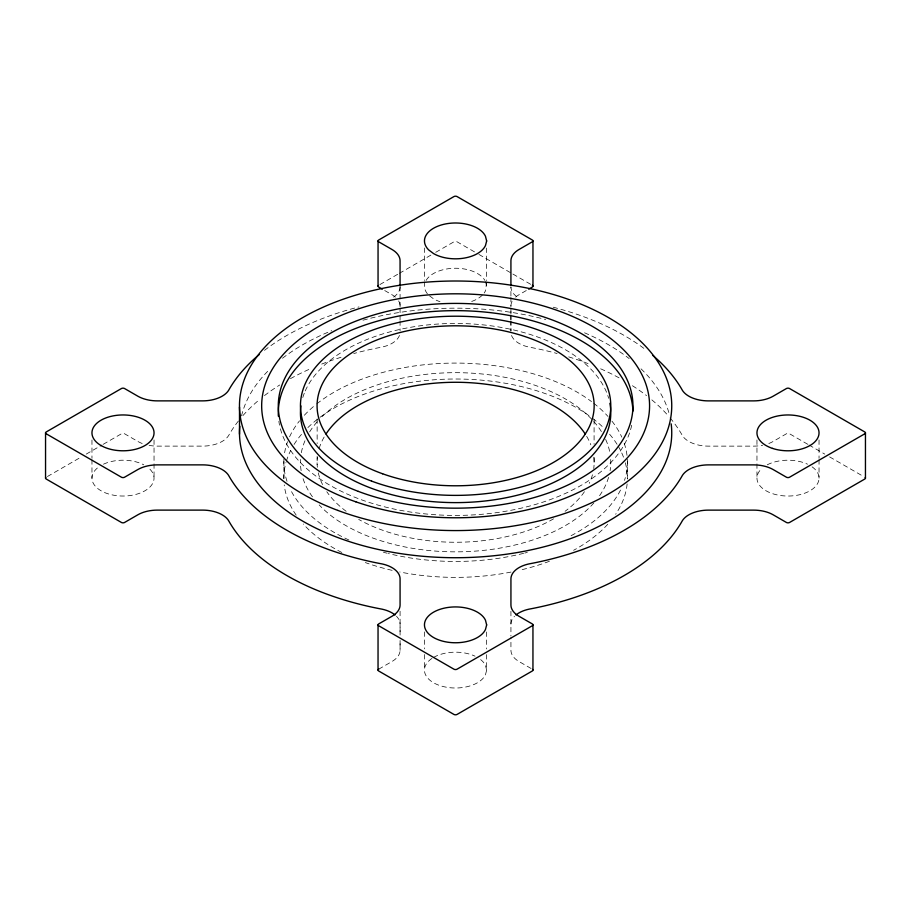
<?xml version="1.0" encoding="UTF-8"?>
<svg xmlns="http://www.w3.org/2000/svg" width="911" height="911" viewBox="0 0 911 911"><rect width="100%" height="100%" fill="white"/><g stroke="black" fill="none" stroke-linecap="round" stroke-linejoin="round"><path stroke-width="0.68" stroke-dasharray="4.55 3.42" d="M378.691 669.186L391.981 661.511A27.706 15.999 0 0 0 400.077 650.386L400.077 640.649M400.077 635.081L400.077 623.944A27.694 15.988 0 0 0 396.524 616.314M510.923 321.173L510.923 330.921L510.923 320.991M510.923 319.784L510.923 315.605M510.923 314.215L510.923 311.425M486.656 281.989L485.472 290.791A31.031 17.913 0 0 1 484.174 293.012M486.656 654.61L486.656 670.166L485.472 674.732A31.031 17.913 0 0 1 440.685 685.835A31.031 17.913 0 0 1 432.44 658.095M47.418 476.521L81.386 456.901M86.249 454.099L102.021 444.989M103.228 444.295L121.436 433.784A2.221 1.275 0 0 1 124.568 433.784L137.834 441.436A27.66 15.965 0 0 0 143.608 443.987M379.91 284.551L398.118 274.04M399.325 273.346L430.88 255.126M435.731 252.324L453.94 241.814A2.221 1.275 0 0 1 457.071 241.814L477.694 253.725M526.262 290.552L519.019 294.731A27.706 15.999 0 0 0 515.615 297.123M478.913 254.431L511.675 273.346M512.893 274.04L532.309 285.257M807.772 444.295L789.564 433.784A2.221 1.275 0 0 0 786.432 433.784L773.143 441.459A27.706 15.999 0 0 1 767.495 443.964M808.979 444.989L824.751 454.099M829.614 456.901L863.582 476.521M384.727 290.541L391.958 294.72A27.66 15.965 0 0 1 395.42 297.157M531.102 668.492L519.042 661.534A27.66 15.965 0 0 1 510.934 650.147L510.934 637.415M429.536 295.847L433.556 298.831A31.031 17.913 0 0 0 439.99 301.678M485.472 281.522L486.656 286.225M486.656 670.166L485.472 665.451A31.031 17.913 0 0 0 477.444 657.423M819.035 439.945L819.035 458.324M819.035 459.748L819.035 478.127M756.961 439.945L756.961 478.127M627.326 459.292L627.315 478.799M594.086 419.595L594.086 444.226M594.086 457.721L594.086 464.769M510.923 295.961L510.923 287.056A27.694 15.988 0 0 0 519.543 298.444M510.923 297.373L510.923 306.859M510.923 308.271L510.923 313.931M510.923 315.343L510.923 319.579M510.934 611.327L510.934 636.003M486.656 248.054L486.656 280.577M486.656 631.983L486.656 648.951M424.469 247.986L424.469 280.497M424.469 281.92L424.469 286.156A31.031 17.913 0 0 0 428.625 295.118M424.469 631.915L424.469 648.883M424.469 654.531L424.469 670.086M400.066 286.316L400.066 306.745M400.066 308.157L400.066 319.841M400.066 320.888L400.066 330.83M400.077 611.213L400.077 634.83M400.077 640.49L400.077 650.386M317.142 418.809L317.142 443.6M317.142 456.309L317.142 464.769M283.913 458.996L283.902 478.503M154.039 439.945L154.039 478.127M91.965 439.945L91.965 458.324M91.965 459.736L91.965 478.127M399.462 335.407A27.774 16.034 0 0 1 381.903 347.114A238.42 137.652 0 0 0 353.741 353.548M238.375 421.053A238.42 137.652 0 0 0 228.581 435.629A27.774 16.034 0 0 1 202.743 446.117L157.557 446.117A27.66 15.965 0 0 1 148.584 445.285M242.895 415.632A238.42 137.652 0 0 1 259.214 399.827M264.486 395.59A238.42 137.652 0 0 1 279.723 384.989M290.45 378.657A238.42 137.652 0 0 1 311.539 368.283M321.697 364.081A238.42 137.652 0 0 1 342.149 356.918M511.538 335.476A27.694 15.988 0 0 0 528.858 347.057A238.488 137.686 0 0 1 557.088 353.491M568.703 356.873A238.488 137.686 0 0 1 590.51 364.559M600.656 368.807A238.488 137.686 0 0 1 620.539 378.657M632.45 385.729A238.488 137.686 0 0 1 646.559 395.636M651.843 399.883A238.488 137.686 0 0 1 668.184 415.723M670.052 417.887A238.488 137.686 0 0 1 682.51 435.777A27.694 15.988 0 0 0 708.063 446.128L753.875 446.128A27.706 15.999 0 0 0 762.632 445.251M510.923 305.857A27.706 15.999 0 0 1 512.449 300.801M398.631 300.926A27.66 15.965 0 0 1 400.066 306.107M482.375 295.118A31.031 17.913 0 0 1 471.021 301.678M426.109 280.406A31.031 17.913 0 0 1 455.5 268.244A31.031 17.913 0 0 1 484.891 280.406M510.934 624.046A27.774 16.034 0 0 1 514.499 616.326M433.556 657.423A31.031 17.913 0 0 1 475.03 656.171M149.882 469.165A31.031 17.913 0 0 1 141.672 492.43A31.031 17.913 0 0 1 100.677 490.562A31.031 17.913 0 0 1 98.889 466.842M103.467 464.2A31.031 17.913 0 0 1 143.779 464.815M812.111 466.842A31.031 17.913 0 0 1 810.323 490.573A31.031 17.913 0 0 1 769.328 492.43A31.031 17.913 0 0 1 761.118 469.165M767.221 464.815A31.031 17.913 0 0 1 807.533 464.2M627.121 483.946A171.792 99.185 0 0 1 615.642 514.26M607.739 524.269A171.792 99.185 0 0 1 573.588 550.29M549.39 561.29A171.792 99.185 0 0 1 519.874 570.172M511.014 572.074A171.792 99.185 0 0 1 399.724 571.971M392.14 570.354A171.792 99.185 0 0 1 365.311 562.565M341.819 552.487A171.792 99.185 0 0 1 303.249 524.007M296.189 515.136A171.792 99.185 0 0 1 284.221 484.891M283.822 478.662A171.792 99.185 0 0 1 285.986 462.526M286.339 461.296A171.792 99.185 0 0 1 290.723 450.376M294.071 444.454A171.792 99.185 0 0 1 301.86 433.955M307.884 427.578A171.792 99.185 0 0 1 317.859 418.935M320.034 417.284A171.792 99.185 0 0 1 591.512 417.523M592.605 418.343A171.792 99.185 0 0 1 603.617 427.828M609.607 434.228A171.792 99.185 0 0 1 617.339 444.739M618.057 445.912A171.792 99.185 0 0 1 624.206 459.144M625.333 462.822A171.792 99.185 0 0 1 627.406 478.958M264.486 350.348A238.42 137.652 0 0 1 358.991 306.916M553.136 307.201A238.488 137.686 0 0 1 646.559 350.382M400.066 286.954A27.774 16.034 0 0 1 391.354 298.478M241.506 415.951A216.123 124.773 0 0 1 269.975 369.046M282.512 358.239A216.123 124.773 0 0 1 331.741 330.693M363.011 320.205A216.123 124.773 0 0 1 545.678 319.51M584.555 332.8A216.123 124.773 0 0 1 629.182 358.592M641.037 368.841A216.123 124.773 0 0 1 669.437 414.778M627.406 461.786A171.792 99.185 0 0 1 624.513 480.382M620.516 490.072A171.792 99.185 0 0 1 570.184 536.169M527.298 552.396A171.792 99.185 0 0 1 524.838 553.034M523.609 553.341A171.792 99.185 0 0 1 388.393 553.535M387.152 553.228A171.792 99.185 0 0 1 383.463 552.271M348.913 539.995A171.792 99.185 0 0 1 290.575 489.788M287.022 481.315A171.792 99.185 0 0 1 283.833 461.49M284.608 452.778A171.792 99.185 0 0 1 287.557 441.698M289.561 436.847A171.792 99.185 0 0 1 299.525 420.836M304.342 415.268A171.792 99.185 0 0 1 315.73 404.689M316.789 403.846A171.792 99.185 0 0 1 591.512 401.592M593.687 403.243A171.792 99.185 0 0 1 607.979 416.441M611.919 421.11A171.792 99.185 0 0 1 621.803 437.143M624.206 443.213A171.792 99.185 0 0 1 627.019 455.557M610.7 459.451A155.166 89.585 0 0 1 610.097 470.691M608.559 477.387A155.166 89.585 0 0 1 598.015 497.839M593.87 502.929A155.166 89.585 0 0 1 457.561 551.838A155.166 89.585 0 0 1 319.18 504.922M312.45 496.802A155.166 89.585 0 0 1 302.68 477.387M301.142 470.691A155.166 89.585 0 0 1 300.528 459.451M301.336 452.71A155.166 89.585 0 0 1 305.083 440.525M309.626 431.916A155.166 89.585 0 0 1 317.358 421.588M322.061 416.657A155.166 89.585 0 0 1 458.54 372.69A155.166 89.585 0 0 1 592.059 419.595M593.87 421.588A155.166 89.585 0 0 1 601.613 431.916M605.656 439.444A155.166 89.585 0 0 1 609.892 452.71M593.881 457.242A138.54 79.986 0 0 1 593.733 468.539M592.446 474.779A138.54 79.986 0 0 1 589.246 483.365M584.429 491.712A138.54 79.986 0 0 1 565.082 511.287M553.581 518.826A138.54 79.986 0 0 1 358.683 519.407M346.146 511.287A138.54 79.986 0 0 1 326.798 491.712M322.574 484.572A138.54 79.986 0 0 1 318.167 472.285M317.347 467.286A138.54 79.986 0 0 1 317.347 457.242M319.135 448.508A138.54 79.986 0 0 1 324.544 436.358M586.684 436.358A138.54 79.986 0 0 1 590.818 444.819M631.676 425.278A177.338 102.385 0 0 1 456.639 515.41A177.338 102.385 0 0 1 279.814 426.45M279.54 425.175A177.338 102.385 0 0 1 278.868 421.337M302.794 397.526A155.166 89.585 0 0 1 304.786 392.015M305.253 390.921A155.166 89.585 0 0 1 462.139 323.53A155.166 89.585 0 0 1 608.662 398.289"/><path stroke-width="1.37" d="M510.923 285.667L510.923 260.614A27.706 15.999 0 0 1 519.019 249.489L532.309 241.814A2.221 1.275 0 0 0 532.309 240.003L457.071 196.571A2.221 1.275 0 0 0 453.94 196.571L378.703 240.003A2.221 1.275 0 0 0 378.703 241.814L391.958 249.466A27.66 15.965 0 0 1 400.066 260.853L400.066 285.576M528.676 289.151L532.309 287.067A2.221 1.275 0 0 0 532.309 285.257M382.313 289.151L378.703 287.067A2.221 1.275 0 0 1 378.35 285.519M865.45 432.873L865.45 478.127M532.958 240.914L532.958 286.156M532.946 624.844L532.946 670.086M378.054 240.914L378.054 286.156M378.042 624.844L378.042 670.086M239.502 407.035L239.502 434.183M45.55 432.873L45.55 478.127M515.99 614.959A27.774 16.034 0 0 1 529.097 609.14A238.42 137.652 0 0 0 682.419 520.614A27.774 16.034 0 0 1 708.257 510.126L753.443 510.126A27.66 15.965 0 0 1 773.166 514.806L786.432 522.47A2.221 1.275 0 0 0 789.564 522.47L864.801 479.027A2.221 1.275 0 0 0 865.154 477.489M395.055 614.971A27.694 15.988 0 0 0 382.142 609.186A238.488 137.686 0 0 1 228.49 520.477A27.694 15.988 0 0 0 202.937 510.114L157.125 510.114A27.706 15.999 0 0 0 137.857 514.795L124.568 522.47A2.221 1.275 0 0 1 121.436 522.47L46.199 479.027A2.221 1.275 0 0 1 45.846 477.478M378.691 669.186A2.221 1.275 0 0 0 378.691 670.997L453.929 714.429A2.221 1.275 0 0 0 457.06 714.429L532.297 670.997A2.221 1.275 0 0 0 532.65 669.448M259.214 354.584A238.42 137.652 0 0 0 228.581 390.386A27.774 16.034 0 0 1 202.743 400.874L157.557 400.874A27.66 15.965 0 0 1 137.834 396.194L124.568 388.53A2.221 1.275 0 0 0 121.436 388.53L46.199 431.973A2.221 1.275 0 0 0 46.199 433.784L121.436 477.216A2.221 1.275 0 0 0 124.568 477.216L137.857 469.541A27.706 15.999 0 0 1 157.125 464.872L202.937 464.872A27.694 15.988 0 0 1 228.49 475.223A238.488 137.686 0 0 0 382.142 563.943A27.694 15.988 0 0 1 400.077 578.69L400.077 605.143A27.706 15.999 0 0 1 391.981 616.269L378.691 623.933A2.221 1.275 0 0 0 378.691 625.743L453.929 669.186A2.221 1.275 0 0 0 457.06 669.186L532.297 625.743A2.221 1.275 0 0 0 532.297 623.933L519.042 616.28A27.66 15.965 0 0 1 510.934 604.893L510.934 578.804A27.774 16.034 0 0 1 529.097 563.886A238.42 137.652 0 0 0 682.419 475.371A27.774 16.034 0 0 1 708.257 464.883L753.443 464.883A27.66 15.965 0 0 1 773.166 469.564L786.432 477.216A2.221 1.275 0 0 0 789.564 477.216L864.801 433.784A2.221 1.275 0 0 0 864.801 431.973L789.564 388.53A2.221 1.275 0 0 0 786.432 388.53L773.143 396.205A27.706 15.999 0 0 1 753.875 400.886L708.063 400.886A27.694 15.988 0 0 1 682.51 390.523A238.488 137.686 0 0 0 652.914 355.529M671.168 423.866A216.123 124.773 0 0 1 457.777 557.714A216.123 124.773 0 0 1 239.798 426.348M326.013 433.989A138.54 79.986 0 0 1 455.614 382.278A138.54 79.986 0 0 1 585.215 433.989M278.367 416.202A177.338 102.385 0 0 1 451.252 310.685A177.338 102.385 0 0 1 632.917 411.157M609.869 403.311A155.166 89.585 0 0 1 457.869 502.61A155.166 89.585 0 0 1 300.949 405.896M486.656 240.982L485.472 245.549A31.031 17.913 0 0 1 433.556 253.577L428.625 249.865A31.031 17.913 0 0 1 443.623 224.357A31.031 17.913 0 0 1 485.472 236.268L486.656 240.982M486.656 624.912L485.472 629.478A31.031 17.913 0 0 1 437.701 639.522A31.031 17.913 0 0 1 437.701 610.165A31.031 17.913 0 0 1 485.472 620.209L486.656 624.912M101.064 445.547A31.031 17.913 0 0 0 152.98 437.508A31.031 17.913 0 0 0 114.968 415.564A31.031 17.913 0 0 0 101.064 445.547M772.482 448.394A31.031 17.913 0 0 0 819.035 432.873A31.031 17.913 0 0 0 772.482 417.363A31.031 17.913 0 0 0 772.482 448.394M337.822 510.411A216.123 124.773 0 0 0 671.441 412.387A216.123 124.773 0 0 0 357.59 294.583A216.123 124.773 0 0 0 337.822 510.411M355.814 501.813A193.952 111.985 0 0 0 649.543 407.684A193.952 111.985 0 0 0 361.485 307.884A193.952 111.985 0 0 0 355.814 501.813M358.342 491.393A177.338 102.385 0 0 0 632.655 411.635A177.338 102.385 0 0 0 375.844 314.352A177.338 102.385 0 0 0 358.342 491.393M382.609 473.777A138.54 79.986 0 0 0 594.086 408.31A138.54 79.986 0 0 0 390.147 335.305A138.54 79.986 0 0 0 382.609 473.777M371.631 481.122A155.166 89.585 0 0 0 610.598 410.121A155.166 89.585 0 0 0 384.613 326.138A155.166 89.585 0 0 0 371.631 481.122"/></g></svg>
